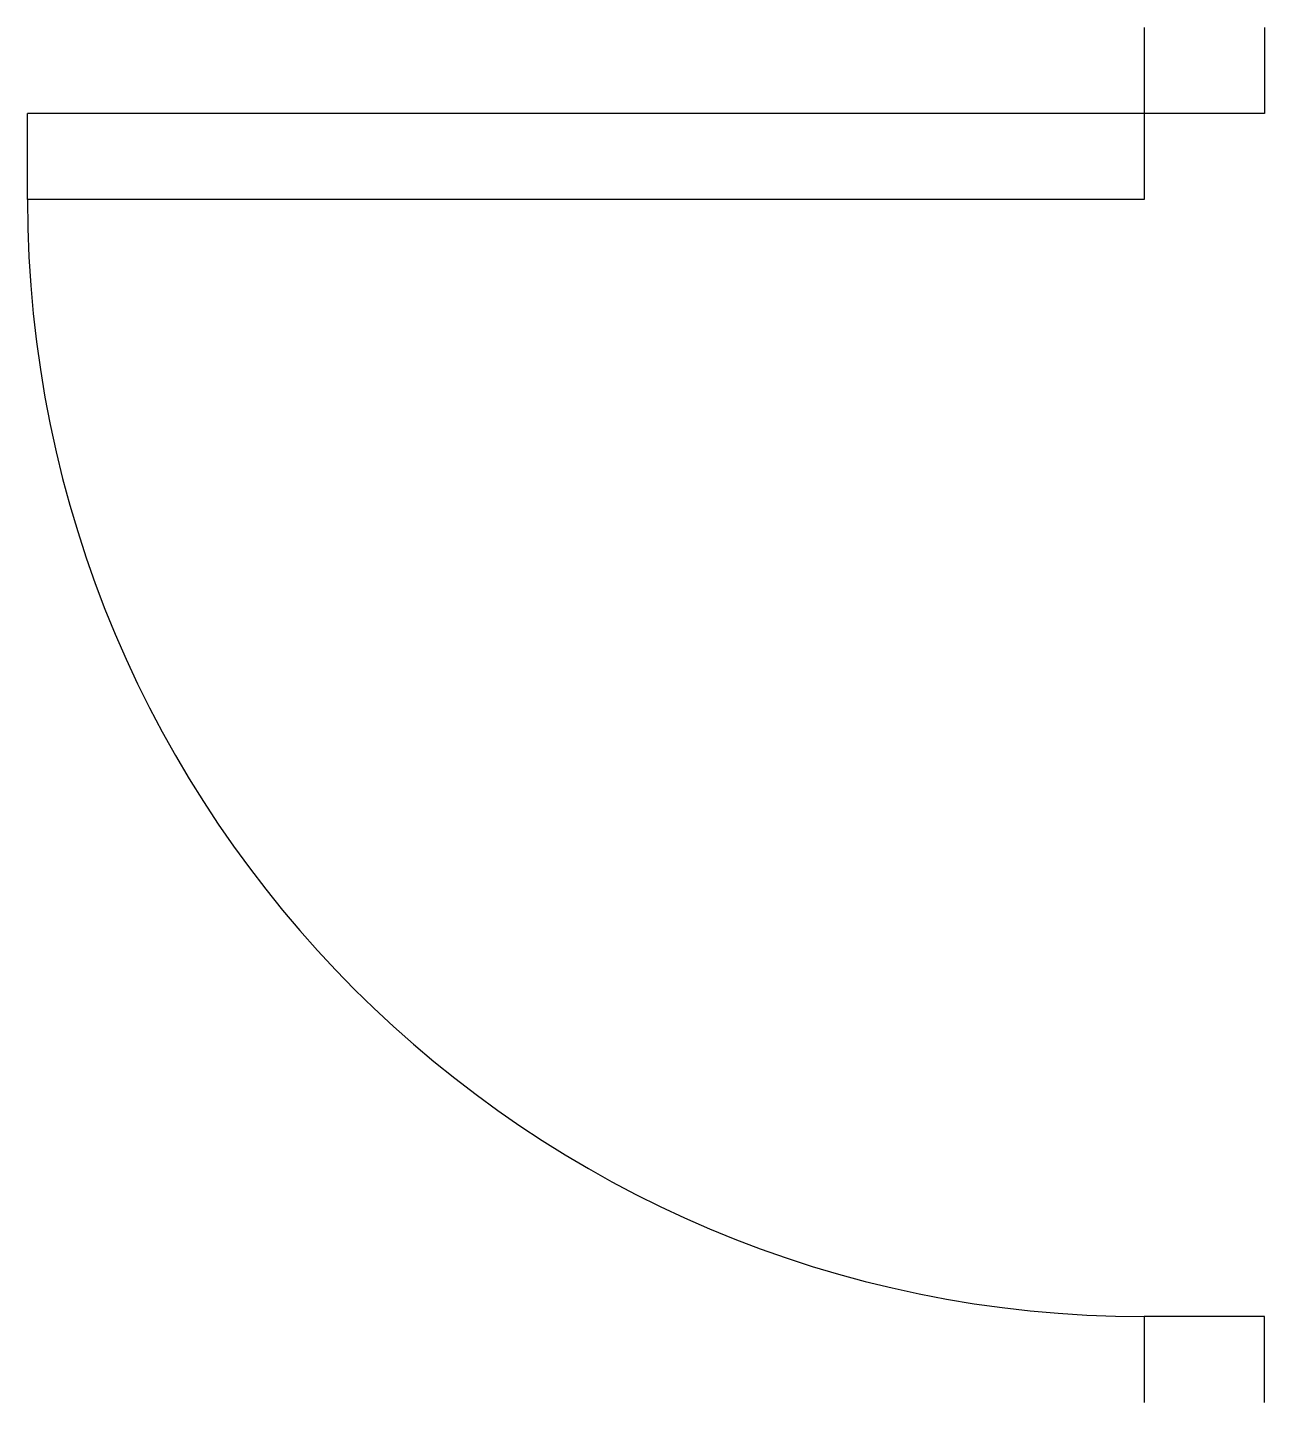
# Model space of a CAD drawing. Header units: millimetres. Extents: x -44.9 to 27.1, y 1463.6 to 1543.6.
import ezdxf

# ---------------------------------------------------------------- set-up
doc = ezdxf.new("R2010")
doc.units = ezdxf.units.MM

msp = doc.modelspace()

# ---------------------------------------------------------------- linework, layer by layer
for p, q in [((20.074, 1543.604), (20.074, 1533.604)), ((27.074, 1543.604), (27.074, 1538.604)), ((20.074, 1538.604), (-44.926, 1538.604)), ((-44.926, 1533.604), (-44.926, 1538.604)), ((27.074, 1538.604), (20.074, 1538.604)), ((20.074, 1533.604), (-44.926, 1533.604)), ((27.074, 1468.604), (20.074, 1468.604)), ((20.074, 1468.604), (20.074, 1463.604)), ((27.074, 1463.604), (27.074, 1468.604))]:
    msp.add_line(p, q)
msp.add_arc((20.074, 1533.604), 65, 180, 270)

doc.saveas('drawing.dxf')
